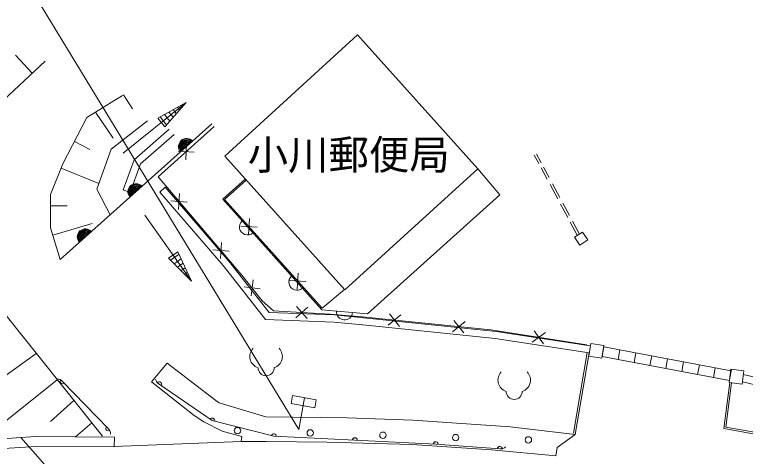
# Model space of a CAD drawing. Units: millimetres, scale not verified. Extents: x 40000 to 680000, y 20000 to 380000.
# Drawn here: x 468218 to 513426, y 308320 to 335666 of the extents above; entities that cross this region are included whole.
import ezdxf
from ezdxf.enums import TextEntityAlignment as Align

# ---------------------------------------------------------------- set-up
doc = ezdxf.new("R2010")
doc.units = ezdxf.units.MM
doc.header["$LTSCALE"] = 1000
for name, color, linetype, lineweight in [('M-BGD', 7, 'Continuous', 13), ('M-STR-HTXT', 7, 'Continuous', 13), ('M-STR-STR1', 1, 'Continuous', 13), ('M-STR-STRC', 7, 'Continuous', 13)]:
    doc.layers.add(name, color=color, linetype=linetype, lineweight=lineweight)
doc.styles.add('ＭＳ ゴシック', font='')
doc.styles.get('ＭＳ ゴシック').set_extended_font_data('MS Gothic')

msp = doc.modelspace()

# ---------------------------------------------------------------- linework, layer by layer
at = {"layer": 'M-BGD'}
for p, q in [((489431, 334407), (481223, 326909)), ((489431, 334407), (496864, 326125)), ((470102, 332785), (466793, 329695)), ((469298, 332035), (468280, 333157)), ((474893, 330666), (472695, 329294)), ((474945, 330702), (475500, 329839)), ((474933, 327082), (478820, 330227)), ((478820, 330227), (477070, 329258)), ((478820, 330227), (477507, 328718)), ((478554, 330079), (478620, 329997)), ((473222, 329623), (474305, 328012)), ((477754, 329637), (478020, 329308)), ((478021, 329784), (478220, 329537)), ((478287, 329932), (478420, 329767)), ((472695, 329294), (471199, 326425)), ((477070, 329258), (477507, 328718)), ((477221, 329342), (477620, 328848)), ((477488, 329489), (477820, 329078)), ((480426, 328900), (471029, 320500)), ((474194, 327338), (476445, 329091)), ((477089, 325617), (480562, 328749)), ((475621, 326685), (477785, 328579)), ((476004, 326422), (478081, 328241)), ((472871, 327311), (471920, 327807)), ((473295, 324869), (474194, 327338)), ((478851, 327682), (478800, 326684)), ((479325, 327157), (478326, 327209)), ((481223, 326909), (488656, 318627)), ((500646, 326442), (500367, 326963)), ((500784, 326501), (500499, 327033)), ((470429, 324534), (471199, 326425)), ((474941, 324816), (475621, 326685)), ((475363, 324662), (476004, 326422)), ((473421, 325216), (471093, 326165)), ((488656, 318627), (496864, 326125)), ((496864, 326125), (498239, 324507)), ((501164, 325475), (500785, 326182)), ((501282, 325573), (500929, 326232)), ((482283, 319546), (477089, 325617)), ((482495, 325491), (481092, 324234)), ((481207, 324225), (482552, 325428)), ((501817, 324259), (501343, 325142)), ((501940, 324347), (501484, 325196)), ((474130, 323272), (473295, 324869)), ((475363, 324662), (474941, 324816)), ((477191, 324684), (477532, 324978)), ((481127, 320127), (477191, 324684)), ((481474, 320413), (477532, 324978)), ((478427, 324598), (478349, 323601)), ((470444, 322458), (470429, 324534)), ((481092, 324234), (487217, 317398)), ((487234, 317487), (481207, 324225)), ((498239, 324507), (490045, 317137)), ((471472, 323830), (470434, 323822)), ((477889, 324138), (478886, 324060)), ((502434, 323108), (501995, 323926)), ((502541, 323226), (502131, 323990)), ((476280, 323258), (479167, 319175)), ((482741, 323040), (482686, 322042)), ((503024, 322007), (502584, 322827)), ((503157, 322078), (502730, 322873)), ((471029, 320500), (470444, 322458)), ((473019, 322744), (470577, 322014)), ((482214, 322569), (483213, 322513)), ((502862, 321885), (503350, 322209)), ((503189, 321394), (502862, 321885)), ((503350, 322209), (503676, 321718)), ((481023, 321562), (480946, 320565)), ((503676, 321718), (503189, 321394)), ((478313, 320984), (477746, 320583)), ((479167, 319175), (478313, 320984)), ((480486, 321102), (481483, 321025)), ((479167, 319175), (477746, 320583)), ((478387, 320828), (477868, 320461)), ((478517, 320552), (478085, 320247)), ((478647, 320277), (478301, 320033)), ((483746, 316788), (481127, 320127)), ((483971, 317230), (481474, 320413)), ((478777, 320001), (478517, 319818)), ((478907, 319726), (478734, 319604)), ((485755, 319671), (485700, 318672)), ((479037, 319450), (478950, 319389)), ((483542, 317952), (482283, 319546)), ((482971, 319245), (482854, 318252)), ((485228, 319199), (486227, 319144)), ((482416, 318807), (483409, 318690)), ((466576, 318418), (473652, 309563)), ((488626, 318660), (487234, 317487)), ((484229, 317326), (483542, 317952)), ((485614, 316896), (486358, 317563)), ((485652, 317602), (486320, 316857)), ((487217, 317398), (490045, 317137)), ((488007, 317075), (483971, 317230)), ((487743, 317133), (484229, 317326)), ((489728, 316959), (487743, 317133)), ((490003, 316885), (488007, 317075)), ((497687, 316152), (489728, 316959)), ((491330, 316441), (492105, 317073)), ((491402, 317145), (492034, 316370)), ((487977, 316625), (483746, 316788)), ((489959, 316437), (487977, 316625)), ((497998, 316058), (490003, 316885)), ((495310, 316038), (496085, 316670)), ((495381, 316741), (496013, 315967)), ((497941, 315611), (489959, 316437)), ((503609, 315235), (497687, 316152)), ((503831, 315172), (497998, 316058)), ((500353, 316097), (500943, 315290)), ((503763, 314727), (497941, 315611)), ((500244, 315399), (501051, 315989)), ((503749, 314523), (503872, 315306)), ((503872, 315306), (504664, 315181)), ((504664, 315181), (504541, 314399)), ((469555, 314690), (467388, 313129)), ((503645, 314748), (502782, 309753)), ((503763, 314727), (502890, 309675)), ((504567, 314504), (504678, 315094)), ((512550, 313614), (504678, 315094)), ((505551, 314319), (505662, 314909)), ((506535, 314134), (506646, 314724)), ((504541, 314399), (503749, 314523)), ((512439, 313024), (504567, 314504)), ((507519, 313949), (507630, 314539)), ((508503, 313764), (508614, 314354)), ((476680, 312930), (477665, 314087)), ((476680, 312930), (477665, 314087)), ((477665, 314087), (480667, 311786)), ((509487, 313579), (509598, 314169)), ((510471, 313394), (510582, 313984)), ((511455, 313209), (511566, 313799)), ((512425, 312899), (512527, 313713)), ((512445, 313058), (512567, 313708)), ((512527, 313713), (513324, 313613)), ((513324, 313613), (513222, 312800)), ((513294, 313380), (519846, 311864)), ((470853, 313066), (467310, 310236)), ((471189, 312962), (474010, 310055)), ((479323, 310850), (476680, 312930)), ((479323, 310850), (476680, 312930)), ((512092, 310036), (512456, 312898)), ((512226, 310134), (512575, 312883)), ((513222, 312800), (512425, 312899)), ((513238, 312931), (519736, 311427)), ((480445, 310545), (477151, 312784)), ((471885, 311774), (470432, 310487)), ((480667, 311786), (480881, 311626)), ((480881, 311626), (483761, 310768)), ((479919, 310468), (479323, 310850)), ((479919, 310468), (479323, 310850)), ((483761, 310768), (488787, 310698)), ((488787, 310698), (492857, 310568)), ((472993, 310388), (471983, 309523)), ((481057, 309888), (479919, 310468)), ((481057, 309888), (479919, 310468)), ((484258, 309566), (480445, 310545)), ((492857, 310568), (498871, 310155)), ((498871, 310155), (502890, 309675)), ((516939, 309298), (512226, 310134)), ((482282, 309560), (481057, 309888)), ((482282, 309560), (481057, 309888)), ((502890, 309675), (501785, 308879)), ((502890, 309675), (501785, 308879)), ((502900, 309733), (502890, 309675)), ((516917, 309181), (512092, 310036)), ((468592, 309479), (469523, 309542)), ((469523, 309542), (474388, 309504)), ((482230, 309251), (474367, 308936)), ((474388, 309504), (474383, 308904)), ((482230, 309251), (482282, 309560)), ((482230, 309251), (482282, 309560)), ((483804, 309243), (482230, 309251)), ((483804, 309243), (482230, 309251)), ((487532, 309197), (483804, 309243)), ((487532, 309197), (483804, 309243)), ((494269, 309081), (484258, 309566)), ((462065, 308436), (469541, 308942)), ((469541, 308942), (474383, 308904)), ((492784, 309060), (487532, 309197)), ((492784, 309060), (487532, 309197)), ((497712, 308728), (492784, 309060)), ((497712, 308728), (492784, 309060)), ((498231, 308784), (494269, 309081)), ((501785, 308879), (501701, 308360)), ((501785, 308879), (501701, 308360)), ((501701, 308360), (497712, 308728)), ((501701, 308360), (497712, 308728))]:
    msp.add_line(p, q, dxfattribs=at)
for centre in [(482009, 309914), (486507, 309770), (491004, 309627), (495502, 309483), (500000, 309340)]:
    msp.add_circle(centre, 200, dxfattribs=at)
for centre, radius, start, end in [((478860, 327500), 500, 41.7955, 221.7955), ((478860, 327500), 500, 41.7955, 221.7955), ((478860, 327500), 450, 41.7955, 221.7955), ((478860, 327500), 400, 41.7955, 221.7955), ((478860, 327500), 350, 41.7955, 221.7955), ((478860, 327500), 300, 41.7955, 221.7955), ((478860, 327500), 250, 41.7955, 221.7955), ((478860, 327500), 200, 41.7955, 221.7955), ((478860, 327500), 150, 41.7955, 221.7955), ((478860, 327500), 100, 41.7955, 221.7955), ((478860, 327500), 50, 41.7955, 221.7955), ((475727, 324700), 500, 41.7955, 221.7955), ((475727, 324700), 500, 41.7955, 221.7955), ((475727, 324700), 450, 41.7955, 221.7955), ((475727, 324700), 400, 41.7955, 221.7955), ((475727, 324700), 350, 41.7955, 221.7955), ((475727, 324700), 300, 41.7955, 221.7955), ((475727, 324700), 250, 41.7955, 221.7955), ((475727, 324700), 200, 41.7955, 221.7955), ((475727, 324700), 150, 41.7955, 221.7955), ((475727, 324700), 100, 41.7955, 221.7955), ((475727, 324700), 50, 41.7955, 221.7955), ((482624, 322525), 500, 131.8562, 311.8562), ((472595, 321900), 500, 41.7955, 221.7955), ((472595, 321900), 500, 41.7955, 221.7955), ((472595, 321900), 450, 41.7955, 221.7955), ((472595, 321900), 400, 41.7955, 221.7955), ((472595, 321900), 350, 41.7955, 221.7955), ((472595, 321900), 300, 41.7955, 221.7955), ((472595, 321900), 250, 41.7955, 221.7955), ((472595, 321900), 200, 41.7955, 221.7955), ((472595, 321900), 150, 41.7955, 221.7955), ((472595, 321900), 100, 41.7955, 221.7955), ((472595, 321900), 50, 41.7955, 221.7955), ((485686, 319107), 500, 131.8562, 311.8562), ((488631, 317267), 500, 174.7371, 354.7371), ((483497, 314504), 727, 135.8332, 252.3143), ((484054, 314505), 727, 287.7605, 44.2416), ((483776, 313812), 500, 180.0375, 0.0373), ((498845, 313039), 727, 135.8332, 252.3143), ((499402, 313039), 727, 287.7605, 44.2416), ((470830, 312614), 500, 44.1422, 89.1422), ((471189, 312962), 150, 134.1422, 314.1422), ((477433, 313198), 500, 190.7834, 235.7834), ((477151, 312784), 150, 325.7835, 145.7834), ((499124, 312346), 500, 180.0375, 0.0373), ((480445, 310545), 150, 345.6087, 145.7834), ((474010, 310055), 150, 134.1422, 314.1422), ((473651, 309707), 500, 359.1422, 44.1422), ((484258, 309566), 150, 357.2273, 165.6087), ((489264, 309324), 150, 357.2273, 177.2273), ((494269, 309081), 150, 355.705, 177.2273), ((498231, 308784), 150, 355.705, 175.705), ((498268, 309282), 500, 265.705, 310.705)]:
    msp.add_arc(centre, radius, start, end, dxfattribs=at)
at = {"layer": 'M-STR-STR1'}
for p, q in [((462015, 309034), (468592, 309479)), ((468592, 309479), (479328, 297489))]:
    msp.add_line(p, q, dxfattribs=at)
at = {"layer": 'M-STR-STRC'}
for p, q in [((485804, 309982), (467518, 340070)), ((485404, 312080), (485319, 311587)), ((485404, 312080), (486882, 311826)), ((486143, 311953), (485804, 309982)), ((485319, 311587), (486797, 311333)), ((486882, 311826), (486797, 311333))]:
    msp.add_line(p, q, dxfattribs=at)

# ---------------------------------------------------------------- texts
at = {"layer": 'M-STR-HTXT', "style": 'ＭＳ ゴシック'}
msp.add_text('小川郵便局', height=1833, rotation=0.037, dxfattribs=at).set_placement((482637, 325521), align=Align.BOTTOM_LEFT)

doc.saveas('drawing.dxf')
